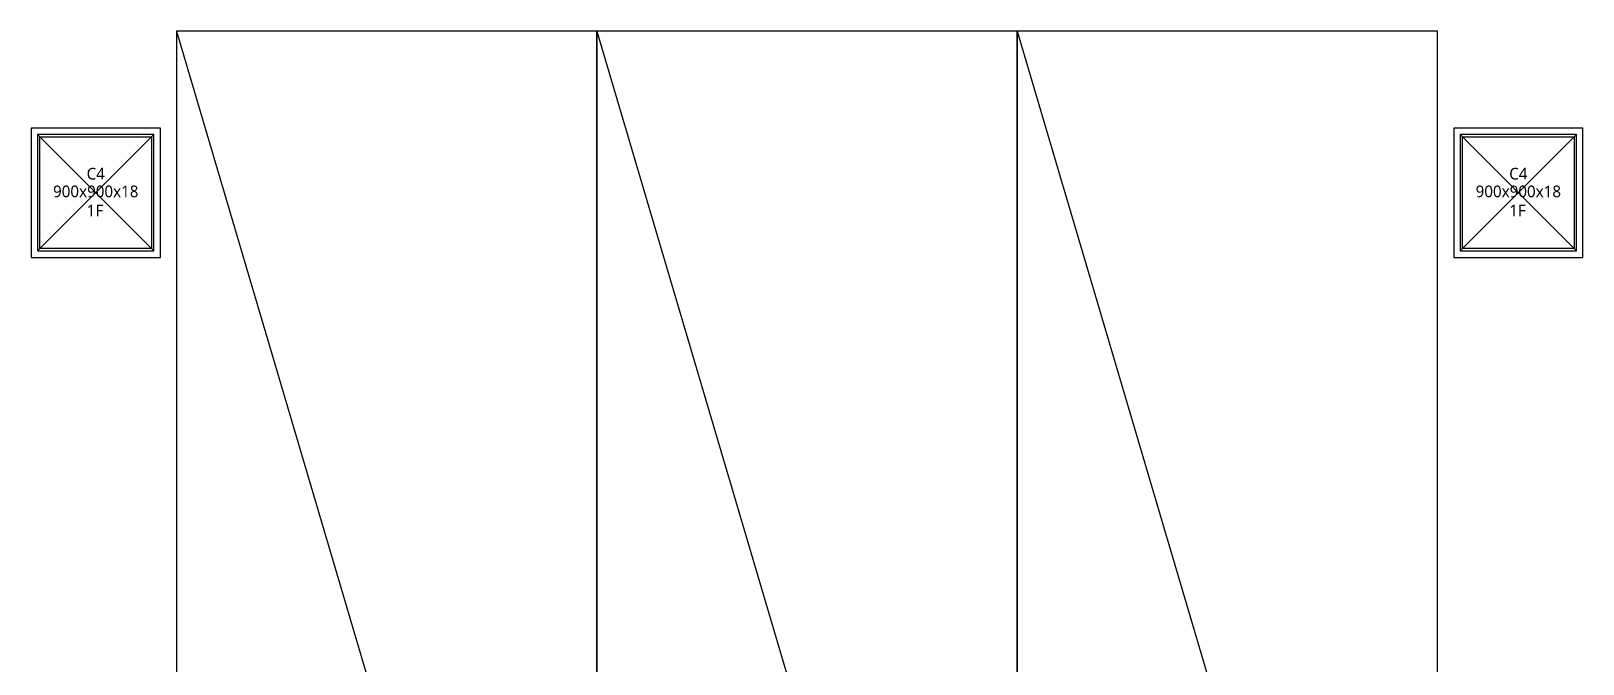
# Model space of a CAD drawing. Header units: millimetres. Extents: x 13515 to 183937, y -33900 to -660.
# Drawn here: x 120850.8 to 121038.6, y -19520.5 to -19443.9 of the extents above; entities that cross this region are included whole.
import ezdxf
from ezdxf.enums import TextEntityAlignment as Align

# ---------------------------------------------------------------- set-up
doc = ezdxf.new("R2010")
doc.units = ezdxf.units.MM
doc.header["$LTSCALE"] = 100
doc.header["$MEASUREMENT"] = 0
doc.header["$PDSIZE"] = -10
doc.layers.get('0').update_dxf_attribs({"linetype": 'CONTINUOUS'})
doc.layers.get('Defpoints').update_dxf_attribs({"color": 171, "linetype": 'CONTINUOUS'})
doc.layers.add('#프레임 라인', color=189, linetype='CONTINUOUS', plot=False)
doc.layers.add('ELE9', color=9, linetype='CONTINUOUS')
doc.layers.add('주차-화물', color=251, linetype='CONTINUOUS')
doc.styles.add('TE', font='malgun_0.ttf')
doc.styles.add('나눔바른고딕', font='NanumBarunGothic.ttf')

# ---------------------------------------------------------------- blocks, each defined once
blk = doc.blocks.new('*U123')
at = {"color": 0, "linetype": 'ByBlock'}
for p, q in [((450, 450), (-450, 450)), ((-450, 450), (-450, -450)), ((-432, 432), (432, 432)), ((-432, -432), (-432, 432)), ((432, 432), (432, -432)), ((450, -450), (450, 450)), ((-450, -450), (450, -450)), ((432, -432), (-432, -432))]:
    blk.add_line(p, q, dxfattribs=at)
at = {"layer": 'Defpoints'}
blk.add_point((0, 0), dxfattribs=at)
blk = doc.blocks.new('C4-1F')
at = {"layer": '#프레임 라인', "ltscale": 0.1}
blk.add_lwpolyline([(-500, -500), (500, -500), (500, 500), (-500, 500)], close=True, dxfattribs=at)
at = {"layer": 'Defpoints', "ltscale": 10000}
for p, q in [((-450, -450), (450, 450)), ((450, -450), (-450, 450))]:
    blk.add_line(p, q, dxfattribs=at)
at = {"ltscale": 0.1}
blk.add_blockref('*U123', (0, 0), dxfattribs=at)
at = {"layer": 'Defpoints', "style": 'TE'}
for s, p in [('C4', (0, 102)), ('900x900x18', (0, -35)), ('1F', (-6, -182))]:
    blk.add_text(s, height=90, dxfattribs=at).set_placement(p, align=Align.CENTER)
blk = doc.blocks.new('A$C9dd89177')
at = {"layer": '주차-화물', "ltscale": 0.1}
blk.add_lwpolyline([(0, 0), (11000, 0), (11000, 3250), (0, 3250), (0, 0), (11000, 3250)], dxfattribs=at)
at = {"layer": '주차-화물', "style": '나눔바른고딕'}
blk.add_text('화물용', height=450, dxfattribs=at).set_placement((9831, 561), align=Align.MIDDLE_CENTER)
blk = doc.blocks.new('FGHJ')
at = {"layer": 'ELE9', "ltscale": 0.1, "rotation": 270}
for p in [(37141624.1, 51646.3), (37144874.1, 51646.3), (37148124.1, 51646.3)]:
    blk.add_blockref('A$C9dd89177', p, dxfattribs=at)
at = {"layer": 'ELE9', "ltscale": 0.1}
for p in [(37140999.1, 50396.3), (37151999.1, 50396.3)]:
    blk.add_blockref('C4-1F', p, dxfattribs=at)

msp = doc.modelspace()

# ---------------------------------------------------------------- block references
at = {"xscale": 0.01565102769230769, "yscale": 0.01565102769230769, "zscale": 0.01565102769230769}
msp.add_blockref('FGHJ', (-460436.19, -20252.24), dxfattribs=at)

doc.saveas('drawing.dxf')
